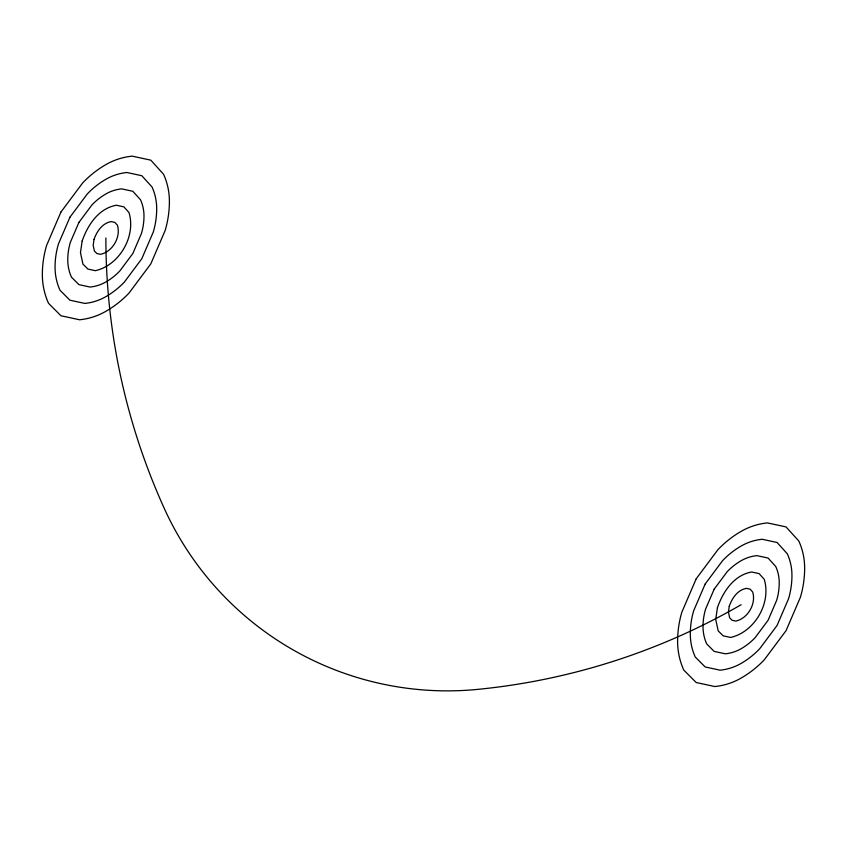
<?xml version="1.0" encoding="UTF-8"?>
<svg xmlns="http://www.w3.org/2000/svg" width="847" height="847" viewBox="0 0 847 847"><rect width="100%" height="100%" fill="white"/><g stroke="black" fill="none" stroke-linecap="round" stroke-linejoin="round"><path stroke-width="1.27" d="M741.125 604.726A655.493 655.493 0 0 1 477.994 689.352A310.838 310.838 0 0 1 164.149 508.158A655.493 655.493 0 0 1 105.875 237.965M82.17 240.94L80.465 252.639L82.942 264.105L87.908 269.081L95.351 270.691C119.459 265.27 136.314 236.069 128.956 212.491L123.842 206.848L116.399 205.239C98.633 208.373 87.717 225.037 82.17 240.94M94.017 239.447L93.17 245.302L94.409 251.04L96.886 253.528L100.613 254.322C112.662 251.623 121.1 237.012 117.415 225.228L114.864 222.401L111.137 221.596C102.254 223.174 96.791 231.496 94.017 239.447M717.42 607.701L715.715 619.401L718.192 630.867L723.158 635.843L730.601 637.452C754.709 632.031 771.564 602.831 764.206 579.253L759.092 573.61L751.649 572C733.883 575.134 722.967 591.799 717.42 607.701M729.267 606.208L728.42 612.063L729.659 617.802L732.136 620.29L735.863 621.084C747.912 618.384 756.35 603.773 752.665 591.989L750.114 589.163L746.387 588.358C737.504 589.936 732.041 598.257 729.267 606.208M60.952 212.025L46.606 245.397A102.656 102.656 0 0 0 42.35 274.64A69.602 69.602 0 0 0 48.533 303.332L60.952 315.762L79.565 319.774A65.547 65.547 0 0 0 105.875 311.315A102.656 102.656 0 0 0 129.072 293.009L150.798 263.893L165.144 230.532A102.656 102.656 0 0 0 169.4 201.29A65.547 65.547 0 0 0 163.577 174.27L150.798 160.157L132.185 156.144A65.547 65.547 0 0 0 105.875 164.614A102.656 102.656 0 0 0 82.678 182.92L60.952 212.025M69.941 217.213L58.454 243.915A82.127 82.127 0 0 0 55.055 267.303A55.68 55.68 0 0 0 60.01 290.256L69.941 300.209L84.827 303.417A52.44 52.44 0 0 0 105.875 296.651A82.127 82.127 0 0 0 124.435 281.998L141.809 258.716L153.296 232.014A82.127 82.127 0 0 0 156.695 208.627A52.44 52.44 0 0 0 152.037 187.007L141.809 175.721L126.923 172.513A52.44 52.44 0 0 0 105.875 179.278A82.127 82.127 0 0 0 87.315 193.931L69.941 217.213M78.919 222.401L70.312 242.422A61.598 61.598 0 0 0 67.76 259.965A41.757 41.757 0 0 0 71.476 277.181L78.919 284.645L90.089 287.048A39.333 39.333 0 0 0 105.875 281.977A61.598 61.598 0 0 0 119.798 270.987L132.831 253.528L141.438 233.507A61.598 61.598 0 0 0 143.99 215.953A39.333 39.333 0 0 0 140.496 199.744L132.831 191.284L121.661 188.87A39.333 39.333 0 0 0 105.875 193.952A61.598 61.598 0 0 0 91.952 204.932L78.919 222.401M696.202 578.787L681.856 612.159A102.656 102.656 0 0 0 677.6 641.401A69.602 69.602 0 0 0 683.783 670.093L696.202 682.523L714.815 686.536A65.547 65.547 0 0 0 741.125 678.076A102.656 102.656 0 0 0 764.322 659.771L786.048 630.655L800.394 597.294A102.656 102.656 0 0 0 804.65 568.051A65.547 65.547 0 0 0 798.827 541.032L786.048 526.919L767.435 522.906A65.547 65.547 0 0 0 741.125 531.376A102.656 102.656 0 0 0 717.928 549.682L696.202 578.787M705.191 583.975L693.704 610.676A82.127 82.127 0 0 0 690.305 634.064A55.68 55.68 0 0 0 695.26 657.018L705.191 666.97L720.077 670.178A52.44 52.44 0 0 0 741.125 663.413A82.127 82.127 0 0 0 759.685 648.76L777.059 625.478L788.546 598.776A82.127 82.127 0 0 0 791.945 575.388A52.44 52.44 0 0 0 787.287 553.769L777.059 542.482L762.173 539.274A52.44 52.44 0 0 0 741.125 546.04A82.127 82.127 0 0 0 722.565 560.693L705.191 583.975M714.169 589.163L705.562 609.184A61.598 61.598 0 0 0 703.01 626.727A41.757 41.757 0 0 0 706.726 643.942L714.169 651.407L725.339 653.81A39.333 39.333 0 0 0 741.125 648.738A61.598 61.598 0 0 0 755.048 637.759L768.081 620.29L776.688 600.269A61.598 61.598 0 0 0 779.24 582.715A39.333 39.333 0 0 0 775.746 566.505L768.081 558.046L756.911 555.632A39.333 39.333 0 0 0 741.125 560.714A61.598 61.598 0 0 0 727.202 571.693L714.169 589.163"/></g></svg>
